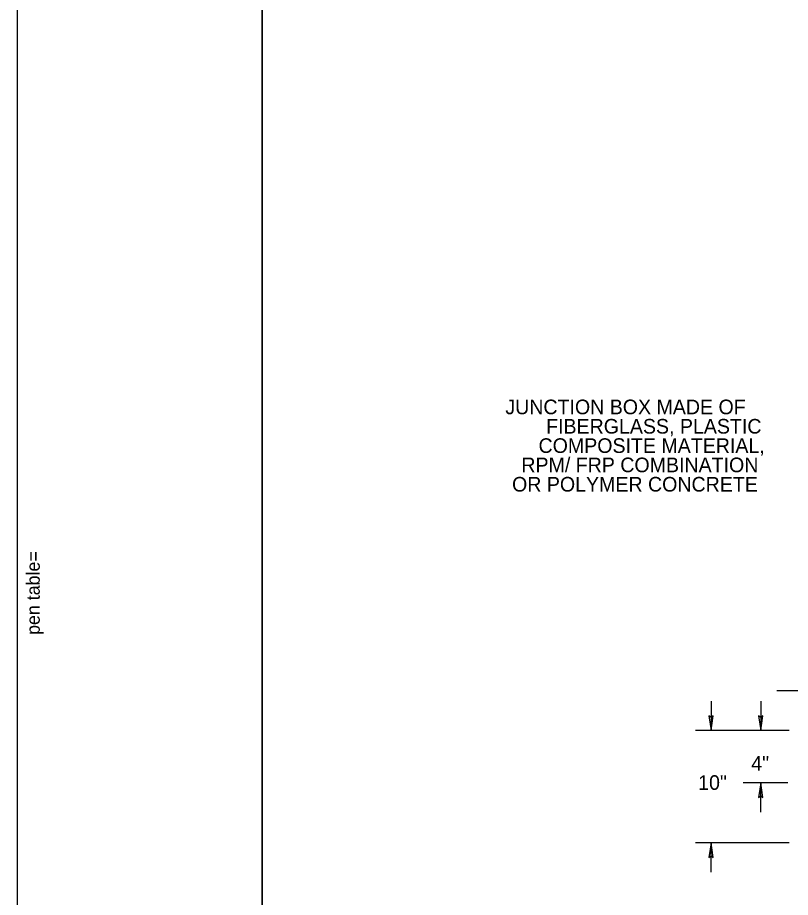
# Model space of a CAD drawing. Extents: x 507464 to 508512, y 495639 to 496299.
# Drawn here: x 507464 to 507638.2, y 495794.3 to 495992.7 of the extents above; entities that cross this region are included whole.
import ezdxf

# ---------------------------------------------------------------- set-up
doc = ezdxf.new("R2010")
doc.units = 0
doc.layers.add('1', color=7, linetype='Continuous')
doc.layers.add('41', color=7, linetype='Continuous')

msp = doc.modelspace()

# ---------------------------------------------------------------- linework, layer by layer
at = {"layer": '1'}
for p, q in [((507519.14, 496284.34), (507519.14, 495654.34)), ((507635.16, 495841), (507641.76, 495841)), ((507620.31, 495838.54), (507620.31, 495831.94)), ((507631.49, 495838.54), (507631.49, 495831.94)), ((507637.93, 495831.94), (507616.79, 495831.94)), ((507637.59, 495820.15), (507627.52, 495820.15)), ((507631.49, 495813.55), (507631.49, 495820.15)), ((507637.93, 495806.63), (507616.79, 495806.63)), ((507620.31, 495800.03), (507620.31, 495806.63))]:
    msp.add_line(p, q, dxfattribs=at)
for points in [[(507620.31, 495831.94), (507620.78, 495835.25), (507620.31, 495834.9), (507619.83, 495835.25)], [(507631.49, 495831.94), (507631.97, 495835.25), (507631.49, 495834.9), (507631.02, 495835.25)], [(507631.49, 495831.94), (507631.97, 495835.25), (507631.49, 495834.9), (507631.02, 495835.25)], [(507631.49, 495820.15), (507631.02, 495816.84), (507631.49, 495817.19), (507631.97, 495816.84)], [(507631.49, 495820.15), (507631.02, 495816.84), (507631.49, 495817.19), (507631.97, 495816.84)], [(507620.31, 495806.63), (507619.83, 495803.32), (507620.31, 495803.68), (507620.78, 495803.32)]]:
    msp.add_lwpolyline(points, close=True, dxfattribs=at)
at = {"layer": '41'}
for points in [[(507463.96, 496299.34), (508512.14, 496299.34), (508512.14, 495639.34), (507463.96, 495639.34)], [(507519.14, 496284.34), (508509.14, 496284.34), (508509.14, 495654.34), (507519.14, 495654.34)]]:
    msp.add_lwpolyline(points, close=True, dxfattribs=at)

# ---------------------------------------------------------------- texts
at = {"layer": '1'}
for s, height, p in [('JUNCTION BOX MADE OF', 3.2999, (507573.93, 495903.24)), (' FIBERGLASS, PLASTIC', 3.2999, (507581.89, 495898.88)), ('COMPOSITE MATERIAL,', 3.2999, (507581.41, 495894.52)), (' RPM/ FRP COMBINATION', 3.2999, (507576.31, 495890.17)), ('OR POLYMER CONCRETE', 3.2999, (507575.44, 495885.81)), ('4"', 3.3, (507629.37, 495822.9)), ('10"', 3.3, (507617.4, 495818.57))]:
    msp.add_text(s, height=height, dxfattribs=at).set_placement(p)
for s, height, p in [('...................pentable..................', 0.0432, (507468.96, 495877.41)), ('pen table=', 3, (507468.96, 495853.5))]:
    msp.add_text(s, height=height, rotation=90, dxfattribs=at).set_placement(p)

doc.saveas('drawing.dxf')
